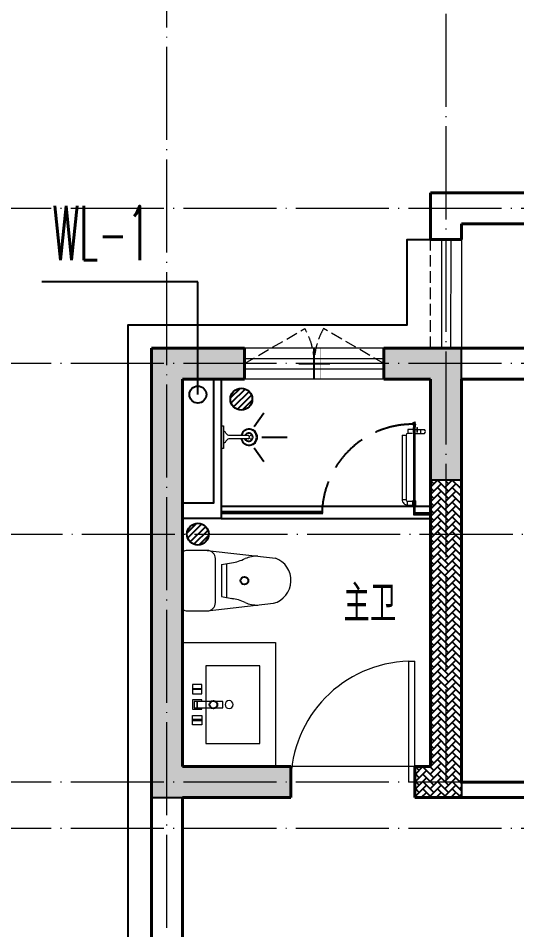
# Model space of a CAD drawing. Extents: x 27938 to 1042331, y -235042 to 1535213.
# Drawn here: x 681458 to 684673, y 370072 to 375951 of the extents above; entities that cross this region are included whole.
import ezdxf

# ---------------------------------------------------------------- set-up
doc = ezdxf.new("R2010")
doc.units = 0
doc.header["$LTSCALE"] = 1000
doc.header["$MEASUREMENT"] = 0
doc.linetypes.add('DASH', pattern=[0.35, 0.25, -0.1])
doc.linetypes.add('DOTE', pattern=[2.42, 2, -0.2, 0.02, -0.2])
for name, color, linetype in [('$RECOVER_210609100354-32', 7, 'Continuous'), ('3.5方案汇报，与郭总、侯月琴确定户型_t8$0$2020.03.04 -1安徽标准化洋房户型(UA）_t8_t8$0$看线', 154, 'Continuous'), ('COLUMN', 9, 'Continuous'), ('DIM_污水', 3, 'Continuous'), ('EQUIP_地漏', 7, 'Continuous'), ('EQUIP_污水', 7, 'Continuous'), ('IP-bath&kitchen-JOHNSON', 4, 'Continuous'), ('P-bath&kitchen-JOHNSON', 4, 'Continuous'), ('PUB_TEXT', 4, 'Continuous'), ('VPIPE-污水', 2, 'W'), ('保温', 6, 'Continuous'), ('机电标识类', 1, 'Continuous'), ('看线', 251, 'Continuous')]:
    doc.layers.add(name, color=color, linetype=linetype)
for name, color, linetype, lineweight in [('DOTE', 19, 'DOTE', 9), ('LVTRY', 1, 'Continuous', 13), ('PUB_HATCH', 8, 'Continuous', 9), ('WALL', 9, 'Continuous', 40), ('WINDOW', 8, 'Continuous', 15), ('平面-栏杆', 135, 'Continuous', 15), ('平面-看线', 45, 'Continuous', 15), ('平面-空调室内机', 176, 'Continuous', 9), ('空调', 76, 'Continuous', 13)]:
    doc.layers.add(name, color=color, linetype=linetype, lineweight=lineweight)
doc.styles.add('_TWT_SERIAL', font='simplex.shx', dxfattribs={"width": 0.6, "oblique": 10, "height": 3, "bigfont": 'aadri.shx'})
doc.styles.get("Standard").update_dxf_attribs({"font": 'gbenor.shx', "bigfont": 'gbcbig.shx'})
doc.linetypes.add('W', pattern='A,3,-0.2,["W",Standard,S=0.25,R=0,X=-0.1,Y=-0.115],-0.2', length=3.4)
pattern_1 = [(45, (0, 0), (0, 47.4157523), [100.584, -33.528]), (135, (23.708, 23.708), (3e-15, 47.4157523), [100.584, -33.528])]

# ---------------------------------------------------------------- blocks, each defined once
blk = doc.blocks.new('dongkong')
at = {"color": 0}
blk.add_wipeout([(-603756, 210771), (-603756, 210570.8), (-603836, 210570.8), (-603836, 210771)], dxfattribs=at)
at = {"layer": '机电标识类', "color": 0, "linetype": 'DASH', "ltscale": 400}
for p, q in [((-603796, 210771), (-603796, 210570.8)), ((-603896, 210670.7), (-603696, 210670.7))]:
    blk.add_line(p, q, dxfattribs=at)
at = {"layer": '空调', "color": 0, "linetype": 'DASH', "const_width": 2}
blk.add_lwpolyline([(-603756, 210771), (-603756, 210570.8), (-603836, 210570.8), (-603836, 210771)], close=True, dxfattribs=at)
blk = doc.blocks.new('rrrrrrrrrrrra')
at = {"color": 0}
for p, q in [((252.6, 483.7), (-87.4, 483.7)), ((-112.4, 458.7), (-112.4, 324.3)), ((277.6, 324.3), (277.6, 458.7)), ((-112.4, 324.3), (-63.7, -103.4)), ((277.6, 324.3), (227.5, -115.6)), ((-59.1, 271.1), (224.3, 271.1)), ((-20.6, 232.4), (-34.2, 153.6)), ((191.3, 200.5), (-26.1, 200.5)), ((185.8, 232.4), (-20.6, 232.4)), ((185.8, 232.4), (199.4, 153.6))]:
    blk.add_line(p, q, dxfattribs=at)
for centre, radius, start, end in [((-87.4, 458.7), 25, 90, 180), ((252.6, 458.7), 25, 0, 90), ((-59.1, 324.3), 53.3, 180, 270), ((224.3, 324.3), 53.3, 270, 0), ((-322.6, 209.8), 293.8, 333.53685, 351.48282), ((487.8, 209.8), 293.8, 188.51718, 206.46315), ((149, -3.2), 224.1, 158.52022, 180), ((16.2, -3.2), 224.1, 0, 21.47978), ((83.8, -63.6), 152.8, 195.07732, 340.11812)]:
    blk.add_arc(centre, radius, start, end, dxfattribs=at)
blk = doc.blocks.new('A$C1E0F638F')
at = {"color": 0}
for points in [[(499.7, 435.1), (499.7, 85.1), (0, 85.1), (0, 435.1)], [(269.9, 30), (229.9, 30), (229.9, 195), (269.9, 195)], [(119.9, 0), (179.9, 0), (179.9, 60), (119.9, 60)], [(379.9, 0), (319.9, 0), (319.9, 60), (379.9, 60)], [(146.9, 55), (152.9, 55), (152.9, 5), (146.9, 5)], [(229.9, 30), (269.9, 30), (269.9, 10), (229.9, 10)], [(352.9, 55), (346.9, 55), (346.9, 5), (352.9, 5)]]:
    blk.add_lwpolyline(points, close=True, dxfattribs=at)
blk.add_lwpolyline([(269.9, 60), (279.9, 60), (279.9, 0), (219.9, 0), (219.9, 60), (229.9, 60)], dxfattribs=at)
blk.add_circle((249.9, 236.3), 26, dxfattribs=at)
blk = doc.blocks.new('135')
blk.add_hatch(color=0).paths.add_polyline_path([(4.8, 1.8), (3.6, -1), (-4.7, 2.5), (-3.5, 5.3)])
at = {"color": 0}
for p, q in [((-6.3, 2.6), (5.4, -2.3)), ((-5.7, 2.9), (-5.2, 2.7)), ((-5.6, 18.9), (-3.4, 19.4)), ((-3.4, 19.4), (-5.5, 19.4)), ((5.2, 10.9), (-5.3, 10.9)), ((5.2, 9.7), (-5.2, 9.7)), ((-5.2, 2.7), (-3.8, 5.9)), ((-5, 10.9), (-5, 30.5)), ((-3.8, 5.9), (5.4, 2.1)), ((0, 0), (0, 39.1)), ((5.6, 18.9), (3.4, 19.3)), ((3.4, 19.3), (5.6, 19.3)), ((4.1, -1.2), (5.4, 2.1)), ((5, 10.9), (5, 32.3)), ((4.1, -1.2), (5.7, -1.8))]:
    blk.add_line(p, q, dxfattribs=at)
for centre, radius, start, end in [((6.2, 15.8), 13.5, 151.01474, 204.84033), ((13.5, 4.2), 20.5, 163.09243, 182.0012), ((-6, 3.6), 1, 184.22753, 248.46611), ((8.6, 15.5), 14.6, 166.278, 198.09535), ((13.5, 4.2), 19.5, 163.74431, 182.52687), ((-5.5, 3.3), 0.5, 181.9385, 247.25971), ((-5.2, 22.1), 0.5, 335.76434, 151.01474), ((3.8, 18.1), 9.42, 155.76434, 171.97728), ((5.2, 22.3), 0.5, 29.84246, 204.57404), ((-5.9, 17.2), 11.7, 10.47502, 24.57404), ((29.1, 6.7), 24, 172.94395, 199.23182), ((-6.3, 15.4), 12.4, 338.64492, 16.0476), ((-6, 15.8), 13.4, 334.91114, 29.84246), ((26.4, 6.3), 20.6, 169.14538, 199.95258), ((5.9, -1.2), 1.17, 247.45971, 19.95258), ((5.9, -1.4), 0.5, 247.45971, 19.23182)]:
    blk.add_arc(centre, radius, start, end, dxfattribs=at)
blk.add_open_spline([(-5, 30.5), (-4.1, 31.3), (-2.3, 33), (0.9, 29.2), (3.5, 31.1), (5, 32.3)], degree=3, knots=[0, 0, 0, 0, 3.066329, 6.218313, 11.124135, 11.124135, 11.124135, 11.124135], dxfattribs=at)
blk = doc.blocks.new('SDFAWERAWER')
at = {"layer": 'LVTRY', "color": 0}
for p, q in [((593941.2, -1242210.1), (593783.7, -1242594.8)), ((593964.6, -1242219.7), (593807.2, -1242604.4)), ((593941.2, -1242210.1), (593964.6, -1242219.7)), ((593987.8, -1242190.5), (593978.2, -1242214)), ((594007.5, -1242226), (593978.2, -1242214)), ((594017.1, -1242202.5), (593987.8, -1242190.5)), ((594015.8, -1242220.4), (594027.2, -1242192.7)), ((594015.8, -1242220.4), (594021.7, -1242222.8)), ((594025.7, -1242203.9), (594018.5, -1242221.5)), ((594018.5, -1242221.5), (594021.5, -1242220.3)), ((594025.4, -1242210.8), (594021.5, -1242220.3)), ((594022.6, -1242220.7), (594021.7, -1242222.8)), ((594021.7, -1242222.8), (594023.9, -1242221.9)), ((594022.6, -1242211.4), (594029.8, -1242193.8)), ((594024.2, -1242221.4), (594023.9, -1242221.9)), ((594025.4, -1242210.8), (594031.1, -1242196.8)), ((594027.2, -1242192.7), (594033, -1242195.1)), ((594027.7, -1242234.3), (594078.4, -1242255)), ((594029.8, -1242193.8), (594031.1, -1242196.8)), ((594032.2, -1242197.2), (594033, -1242195.1)), ((594033, -1242195.1), (594034, -1242197.4)), ((594033.8, -1242197.9), (594034, -1242197.4)), ((594047.3, -1242200.9), (594035.9, -1242228.7)), ((594035.9, -1242228.7), (594038.6, -1242229.7)), ((594037.3, -1242210.8), (594088, -1242231.6)), ((594038.6, -1242229.7), (594045.2, -1242213.6)), ((594038.6, -1242229.7), (594041.6, -1242228.5)), ((594041.6, -1242228.5), (594051.2, -1242205)), ((594049.9, -1242202), (594043.3, -1242218.2)), ((594047.3, -1242200.9), (594049.9, -1242202)), ((594049.9, -1242202), (594051.2, -1242205)), ((594057.1, -1242246.3), (594066.7, -1242222.8)), ((593783.7, -1242594.8), (593807.2, -1242604.4)), ((593803.2, -1242641.3), (593812.8, -1242617.9)), ((593803.2, -1242641.3), (593832.6, -1242653.3)), ((593812.8, -1242617.9), (593842.2, -1242629.9)), ((593842.2, -1242629.9), (593832.6, -1242653.3)), ((593845.2, -1242628.6), (593833.8, -1242656.3)), ((593847.8, -1242629.7), (593836.5, -1242657.4)), ((593845.2, -1242628.6), (593842.2, -1242629.9)), ((593847.8, -1242629.7), (593845.2, -1242628.6)), ((593847.1, -1242661.8), (593858.5, -1242634.1)), ((593849.8, -1242662.9), (593861.2, -1242635.2)), ((593852.1, -1242661.9), (593862.1, -1242637.4)), ((593858.5, -1242634.1), (593861.2, -1242635.2)), ((593861.2, -1242635.2), (593862.1, -1242637.4)), ((593833.8, -1242656.3), (593832.6, -1242653.3)), ((593836.5, -1242657.4), (593833.8, -1242656.3)), ((593847.1, -1242661.8), (593849.8, -1242662.9))]:
    blk.add_line(p, q, dxfattribs=at)
blk.add_lwpolyline([(593823.5, -1242717), (594045.8, -1242173.9), (594036.5, -1242170.2), (593814.2, -1242713.2)], close=True, dxfattribs=at)
blk.add_arc((594075.3, -1242240), 15.3, 281.79322, 33.70188, dxfattribs=at)
for centre, major_axis, start_param, end_param in [((593974.2, -1242223.6), (3.93, 9.6), 0, 1.570796), ((593816.8, -1242608.3), (13.5, 33.1), 1.570796, 3.141593), ((593816.8, -1242608.3), (3.93, 9.6), 1.570796, 3.141593)]:
    blk.add_ellipse(centre, major_axis=major_axis, ratio=1, start_param=start_param, end_param=end_param, dxfattribs=at)
at = {"layer": 'P-bath&kitchen-JOHNSON', "color": 0, "linetype": 'DASH'}
blk.add_arc((593809.8, -1242714), 586.2, 67.53695, 157.13247, dxfattribs=at)
at = {"layer": 'LVTRY', "color": 8, "xscale": -1, "rotation": 157.7329157530927}
blk.add_blockref('135', (594045.3, -1242161.9), dxfattribs=at)
blk = doc.blocks.new('A$C5DCB2F21')
at = {"layer": 'IP-bath&kitchen-JOHNSON', "color": 0}
for p, q in [((-68.3, -213.2), (-157.7, -275)), ((68.2, -213.2), (157.6, -275)), ((-0.1, -261.4), (-0.1, -424.7))]:
    blk.add_line(p, q, dxfattribs=at)
for centre, major_axis, ratio, start_param, end_param in [((0, -178.8), (-51, 0), 0.990052, -1.36297, 4.504563), ((0, -177.8), (-26.8, 0), 0.994812, -1.167677, 4.309269)]:
    blk.add_ellipse(centre, major_axis=major_axis, ratio=ratio, start_param=start_param, end_param=end_param, dxfattribs=at)
at = {"layer": 'LVTRY', "color": 0}
for p, q in [((73.6, 0), (-73.6, 0)), ((-10.5, -173.5), (-10.5, -49.3)), ((10.6, -173.5), (10.6, -49.3))]:
    blk.add_line(p, q, dxfattribs=at)
blk.add_lwpolyline([(73.6, 0), (73.6, -15.8), (-73.6, -15.8), (-73.6, 0)], dxfattribs=at)
for points in [[(-26.3, -30.7, -0.364142), (-37.8, -15.8, -0.020495)], [(-10.5, -49.4, 0.214893), (-26.3, -30.7, 7.649644)], [(10.6, -49.3, -0.21439), (26.3, -30.7, -7.649644)], [(26.3, -30.7, 0.364142), (37.8, -15.8, 0.020495)]]:
    blk.add_lwpolyline(points, format="xyb", dxfattribs=at)
blk.add_arc((0, -173.5), 10.5, 180, 0, dxfattribs=at)
for centre, major_axis, ratio, start_param, end_param in [((0, -181.3), (53.6, 0), 0.987577, 1.76809, 7.656688), ((-12.4, -164.7), (0, 1.43), 0.85, -1.570796, 4.712389), ((12.5, -164.7), (0, 1.43), 0.85, 4.712389, 10.995574), ((-12.4, -189.2), (0, 1.43), 0.85, 4.712389, 10.995574), ((12.5, -189.2), (0, 1.43), 0.85, 4.712389, 10.995574)]:
    blk.add_ellipse(centre, major_axis=major_axis, ratio=ratio, start_param=start_param, end_param=end_param, dxfattribs=at)
blk = doc.blocks.new('fgdfsdfsfssfes')
at = {"layer": '$RECOVER_210609100354-32', "color": 8}
for points in [[(575943.8, 371358.3), (575943.8, 370458), (575693.8, 370458)], [(575893.8, 371358.3), (575893.8, 370558), (575693.8, 370558)]]:
    blk.add_lwpolyline(points, dxfattribs=at)
at = {"layer": 'IP-bath&kitchen-JOHNSON', "color": 8}
for p, q in [((575943.8, 370538), (577293.8, 370538)), ((575943.8, 370503), (576593.8, 370503)), ((575943.8, 370493), (576593.8, 370493)), ((575943.8, 370458), (577293.8, 370458)), ((576593.8, 370493), (576593.8, 370503)), ((577293.8, 370493), (577193.8, 370493)), ((577193.8, 370483), (577193.8, 370493)), ((577293.8, 370483), (577193.8, 370483))]:
    blk.add_line(p, q, dxfattribs=at)
at = {"layer": 'LVTRY', "color": 8}
blk.add_lwpolyline([(576293.8, 368858.3), (575693.8, 368858.3), (575693.8, 369658.3), (576293.8, 369658.3)], close=True, dxfattribs=at)
at = {"layer": 'IP-bath&kitchen-JOHNSON', "color": 8, "rotation": 22.25976934310711}
blk.add_blockref('SDFAWERAWER', (-443124.7, 1295643.5), dxfattribs=at)
at = {"layer": 'LVTRY', "color": 8, "rotation": 90.008488524447}
blk.add_blockref('A$C5DCB2F21', (575943.8, 370983.3), dxfattribs=at)
at = {"layer": 'LVTRY', "color": 8, "extrusion": (0, 0, -1), "xscale": -1, "zscale": -1, "rotation": 270}
blk.add_blockref('rrrrrrrrrrrra', (-576177.5, 369975.6), dxfattribs=at)
at = {"layer": 'LVTRY', "color": 8, "xscale": -1, "rotation": 270}
blk.add_blockref('A$C1E0F638F', (575758.7, 369008.6), dxfattribs=at)
blk = doc.blocks.new('GFDGDGRDGRDG')
at = {"layer": 'DOTE', "linetype": 'DOTE', "ltscale": 0.3}
for p, q in [((575593.7, 360558.3), (575593.7, 376108.3)), ((577393.7, 368758.3), (577393.7, 376108.3)), ((626393.7, 372458.3), (573593.7, 372458.3)), ((626393.7, 371458.3), (573593.7, 371458.3)), ((573593.7, 370358.3), (626393.7, 370358.3)), ((626393.7, 368758.3), (573593.7, 368758.3)), ((626393.7, 368458.3), (573593.7, 368458.3))]:
    blk.add_line(p, q, dxfattribs=at)
blk = doc.blocks.new('VDVDVDCZSCCS')
at = {"layer": '保温', "linetype": 'ByBlock', "ltscale": 10}
h = blk.add_hatch(dxfattribs=at)
h.set_pattern_fill('AR-HBONE', color=251, scale=55)
h.set_pattern_definition(pattern_1)
h.paths.add_polyline_path([(538016.6, 372973.7), (538016.7, 370923.7), (538216.7, 370923.7), (538216.6, 372973.7)])
h = blk.add_hatch(dxfattribs=at)
h.set_pattern_fill('AR-HBONE', color=251, scale=55)
h.set_pattern_definition(pattern_1)
h.paths.add_polyline_path([(538016.7, 370923.7), (538016.7, 371123.7), (537916.7, 371123.7), (537916.7, 370923.7)])
at = {"layer": '保温', "color": 251, "linetype": 'ByBlock', "ltscale": 10}
blk.add_line((538216.7, 371023.7), (538216.7, 370923.7), dxfattribs=at)
blk = doc.blocks.new('HFHFHFHFTF')
at = {"layer": 'PUB_HATCH'}
for points in [[(536216.6, 373823.7), (536216.6, 370923.7), (537116.6, 370923.7), (537116.6, 371123.7), (536416.6, 371123.7), (536416.6, 373623.7), (536816.6, 373623.7), (536816.6, 373823.7)], [(537716.6, 373623.7), (538016.6, 373623.7), (538016.6, 372973.7), (538216.6, 372973.7), (538216.6, 373823.7), (537716.6, 373823.7)]]:
    blk.add_hatch(color=256, dxfattribs=at).paths.add_polyline_path(points)
at = {"layer": 'COLUMN', "color": 8}
for p, q in [((536216.6, 373823.7), (536216.6, 370923.7)), ((536816.6, 373823.7), (536216.6, 373823.7)), ((536816.6, 373623.7), (536816.6, 373823.7)), ((538216.6, 373823.7), (537716.6, 373823.7)), ((537716.6, 373823.7), (537716.6, 373623.7)), ((538216.6, 372973.7), (538216.6, 373823.7)), ((536416.6, 371123.7), (536416.6, 373623.7)), ((536416.6, 373623.7), (536816.6, 373623.7)), ((537716.6, 373623.7), (538016.6, 373623.7)), ((538016.6, 373623.7), (538016.6, 372973.7)), ((538016.6, 372973.7), (538216.6, 372973.7)), ((537116.6, 371123.7), (536416.6, 371123.7)), ((537116.6, 370923.7), (537116.6, 371123.7)), ((536216.6, 370923.7), (537116.6, 370923.7))]:
    blk.add_line(p, q, dxfattribs=at)
blk = doc.blocks.new('$WINLIB2D$00000001')
at = {"color": 0}
for points in [[(-0.5, 0.5), (-0.5, -0.5)], [(-0.5, 0.5), (0.5, 0.5)], [(0.5, -0.5), (0.5, 0.5)], [(0.5, 0.1667), (-0.5, 0.1667)], [(0.5, -0.1667), (-0.5, -0.1667)], [(-0.5, -0.5), (0.5, -0.5)]]:
    blk.add_lwpolyline(points, dxfattribs=at)
blk = doc.blocks.new('$DorLib2D$00000001')
for p, q in [((0.45, 0.975), (0.5, 0.975)), ((0.45, 0), (0.45, 0.975)), ((0.5, 0), (0.5, 0.975)), ((0.5, 0), (0.45, 0))]:
    blk.add_line(p, q)
at = {"lineweight": 13}
blk.add_arc((0.475, 0), 0.975, 91.46928, 180, dxfattribs=at)
blk = doc.blocks.new('$TwtSys$00000141')
for p, q in [((-141, 12), (-15, 138)), ((-141, 12), (-15, 138)), ((-131, -53), (53, 131)), ((-131, -53), (53, 131)), ((-100, -100), (100, 100)), ((-100, -100), (100, 100)), ((-49, -131), (131, 49)), ((-49, -131), (131, 49)), ((17, -138), (138, -17)), ((17, -138), (138, -17))]:
    blk.add_line(p, q)
blk.add_circle((0, 0), 141)
blk.add_circle((0, 0), 141)
blk = doc.blocks.new('$TwtSys$00000147')
blk.add_circle((0, 0, 0), 25)

msp = doc.modelspace()

# ---------------------------------------------------------------- linework, layer by layer
at = {"layer": 'DIM_污水'}
for p, q in [((682616.6, 374250.7), (681609.7, 374250.7)), ((682616.6, 373523.7), (682616.6, 374250.7))]:
    msp.add_line(p, q, dxfattribs=at)
at = {"layer": 'VPIPE-污水'}
msp.add_circle((682616.6, 373523.7), 55, dxfattribs=at)
at = {"layer": 'WALL', "color": 8}
for p, q in [((684116.6, 374823.7), (684766.6, 374823.7)), ((684116.6, 374823.7), (684116.6, 374523.7)), ((684316.6, 374623.7), (684766.6, 374623.7)), ((684316.6, 374623.7), (684316.6, 374523.7)), ((684316.6, 374523.7), (684116.6, 374523.7)), ((682316.6, 373823.7), (682316.6, 371023.7)), ((682916.6, 373823.7), (682316.6, 373823.7)), ((682916.6, 373623.7), (682916.6, 373823.7)), ((684216.6, 373823.7), (683816.6, 373823.7)), ((683816.6, 373823.7), (683816.6, 373623.7)), ((684966.5, 373823.7), (684216.6, 373823.7)), ((682516.6, 373623.7), (682516.6, 371123.7)), ((682516.6, 373623.7), (682916.6, 373623.7)), ((683816.6, 373623.7), (684116.6, 373623.7)), ((684116.6, 373623.7), (684116.6, 371123.7)), ((684316.6, 373623.7), (684316.6, 371023.7)), ((684316.6, 373623.7), (684966.5, 373623.7)), ((683216.6, 371123.7), (682516.6, 371123.7)), ((683216.6, 370923.7), (683216.6, 371123.7)), ((684116.6, 371123.7), (684016.6, 371123.7)), ((684016.6, 371123.7), (684016.6, 370923.7)), ((682316.6, 371023.7), (682316.6, 365923.7)), ((685816.6, 371023.7), (684316.6, 371023.7)), ((682516.6, 370923.7), (683216.6, 370923.7)), ((682516.6, 370923.7), (682516.6, 366123.7)), ((684016.6, 370923.7), (684216.6, 370923.7)), ((685716.6, 370923.7), (684216.6, 370923.7))]:
    msp.add_line(p, q, dxfattribs=at)
at = {"layer": 'WINDOW'}
msp.add_line((684016.6, 371123.7), (683216.6, 371123.7), dxfattribs=at)
at = {"layer": '平面-栏杆', "color": 8}
for points in [[(684186.9, 374523.7), (684186.6, 373823.7)], [(684246.9, 374523.7), (684246.6, 373823.7)]]:
    msp.add_lwpolyline(points, dxfattribs=at)
at = {"layer": '平面-看线', "color": 8, "linetype": 'DASH', "ltscale": 0.3}
msp.add_line((684116.6, 373823.7), (684116.9, 374523.7), dxfattribs=at)
at = {"layer": '平面-看线', "color": 8}
msp.add_lwpolyline([(684316.9, 374523.7), (684316.6, 373823.7)], dxfattribs=at)

# ---------------------------------------------------------------- block references
at = {"color": 8}
msp.add_blockref('VDVDVDCZSCCS', (146100, 0), dxfattribs=at)
at = {"layer": 'EQUIP_地漏', "xscale": 0.5, "yscale": 0.5, "zscale": 0.5, "rotation": 180}
for p in [(682896.7, 373493.7), (682616.6, 372623.4)]:
    msp.add_blockref('$TwtSys$00000141', p, dxfattribs=at)
at = {"layer": 'EQUIP_污水'}
for p in [(682916.7, 372323.6), (682716.7, 371523.7)]:
    msp.add_blockref('$TwtSys$00000147', p, dxfattribs=at)
at = {"layer": 'WINDOW', "xscale": -800, "yscale": -800, "zscale": -800, "rotation": 179.9999999964797}
msp.add_blockref('$DorLib2D$00000001', (683616.6, 371023.7), dxfattribs=at)
at = {"layer": '平面-空调室内机', "color": 8, "ltscale": 0.3, "xscale": -1, "rotation": 180}
msp.add_blockref('dongkong', (1287162.6, 584394.7), dxfattribs=at)

# ---------------------------------------------------------------- texts
at = {"layer": 'DIM_污水', "color": 7, "style": '_TWT_SERIAL', "width": 0.48}
msp.add_text('WL-1', height=350, dxfattribs=at).set_placement((681679.7, 374390.7))
at = {"layer": 'PUB_TEXT', "color": 8}
msp.add_text('主卫', height=236.31, dxfattribs=at).set_placement((683555.2, 372058))

# ---------------------------------------------------------------- next in the draw order: linework, layer by layer
at = {"layer": 'WINDOW', "color": 8, "linetype": 'DASH', "ltscale": 0.3}
for points in [[(682916.6, 373723.7), (683306.3, 373948.7, -0.131605), (683366.6, 373723.7)], [(683816.6, 373723.7), (683426.8, 373948.7, 0.131605), (683366.6, 373723.7)]]:
    msp.add_lwpolyline(points, format="xyb", dxfattribs=at)
at = {"layer": '看线', "color": 8}
msp.add_lwpolyline([(684916.6, 365773.7), (682166.6, 365773.7), (682166.6, 373973.7), (683966.9, 373973.7), (683966.9, 374523.7), (684116.9, 374523.7)], dxfattribs=at)

# ---------------------------------------------------------------- next in the draw order: block references
at = {"color": 8}
for name, p in [('HFHFHFHFTF', (146100, 0)), ('fgdfsdfsfssfes', (106822.9, 2265.4))]:
    msp.add_blockref(name, p, dxfattribs=at)
at = {"layer": '3.5方案汇报，与郭总、侯月琴确定户型_t8$0$2020.03.04 -1安徽标准化洋房户型(UA）_t8_t8$0$看线', "ltscale": 10}
msp.add_blockref('GFDGDGRDGRDG', (106822.9, 2265.4), dxfattribs=at)
at = {"layer": 'WINDOW', "xscale": -900, "yscale": -200, "zscale": -900, "rotation": 359.9999999997555}
msp.add_blockref('$WINLIB2D$00000001', (683366.6, 373723.7), dxfattribs=at)

doc.saveas('drawing.dxf')
